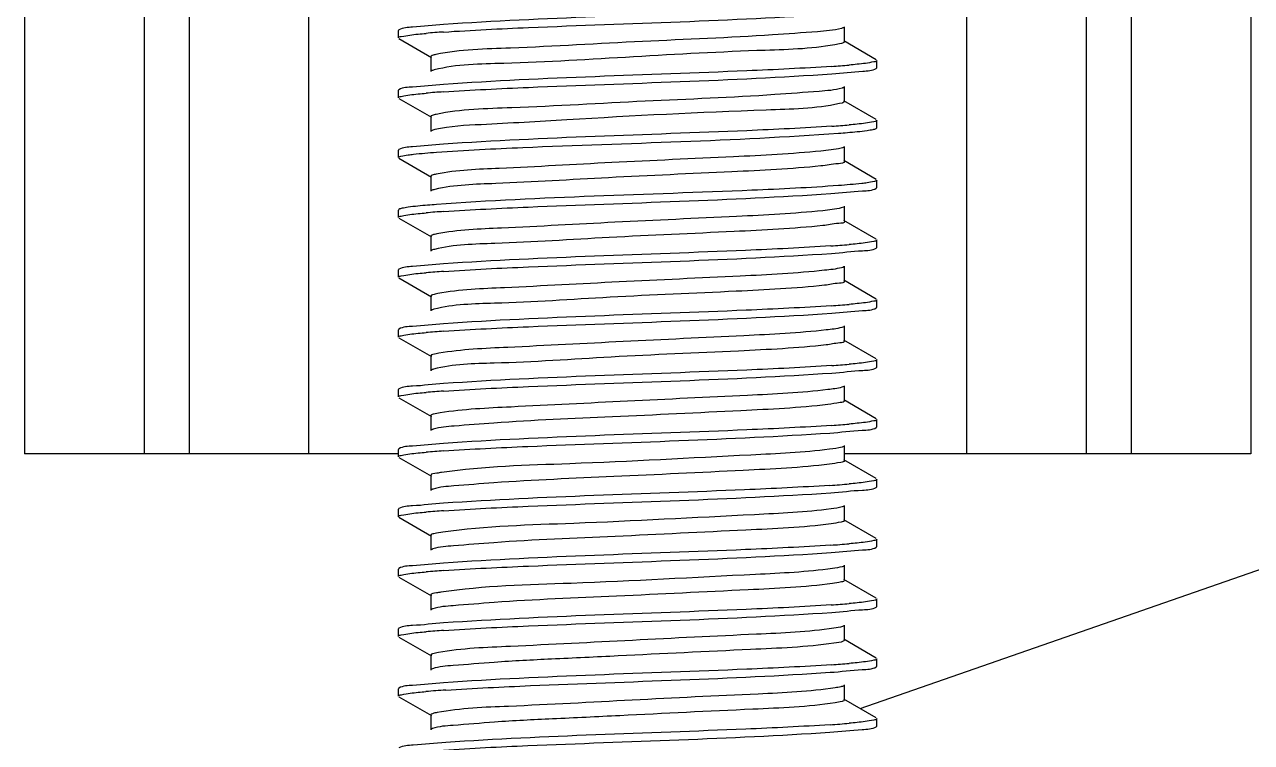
# Model space of a CAD drawing. Extents: x 27938 to 1507990, y 110129 to 923079.
# Drawn here: x 640617.7 to 641106.2, y 378819.2 to 379104.9 of the extents above; entities that cross this region are included whole.
import ezdxf

# ---------------------------------------------------------------- set-up
doc = ezdxf.new("R2010")
doc.units = 0
doc.header["$LTSCALE"] = 1000
doc.header["$MEASUREMENT"] = 0
doc.styles.get("Standard").update_dxf_attribs({"font": 'gbenor.shx', "bigfont": 'gbcbig.shx'})
doc.dimstyles.get("Standard").update_dxf_attribs({"dimtxt": 0.18, "dimasz": 0.18, "dimexe": 0.18, "dimexo": 0.0625, "dimgap": 0.09, "dimtad": 0, "dimtih": 1, "dimtoh": 1, "dimdec": 4, "dimzin": 0, "dimdsep": 46, "dimtxsty": 'Standard', "dimcen": 0.09, "dimadec": 0, "dimazin": 0, "dimtfac": 1, "dimtdec": 4, "dimtofl": 0, "dimtmove": 0, "dimatfit": 3, "dimfxl": 1, "dimtolj": 1, "dimtzin": 0, "dimarcsym": 0})

msp = doc.modelspace()

# ---------------------------------------------------------------- linework, layer by layer
at = {"linetype": 'Continuous'}
for p, q in [((640617.7, 383675.04), (640617.7, 378934.02)), ((640665.32, 383675.04), (640665.32, 378934.02)), ((640683.18, 383675.04), (640683.18, 378934.02)), ((640730.81, 383675.04), (640730.81, 378934.02)), ((640992.75, 383675.04), (640992.75, 378934.02)), ((641040.37, 383675.04), (641040.37, 378934.02)), ((641058.23, 383675.04), (641058.23, 378934.02)), ((641105.86, 383675.04), (641105.86, 378934.02)), ((640766.75, 379102.81), (640766.53, 379102.55)), ((640766.53, 379099.57), (640766.53, 379102.55)), ((640766.53, 379099.57), (640766.53, 379102.55)), ((640944.14, 379098.08), (640944.14, 379104.04)), ((640766.75, 379099.31), (640779.68, 379091.83)), ((640942.88, 379097.42), (640942.11, 379097.24)), ((640956.8, 379090.9), (640943.88, 379098.39)), ((640779.42, 379092.13), (640779.42, 379086.18)), ((640956.8, 379087.41), (640957.03, 379087.67)), ((640957.03, 379087.67), (640957.03, 379090.64)), ((640957.03, 379087.67), (640957.03, 379090.64)), ((640766.75, 379079), (640766.53, 379078.74)), ((640766.53, 379075.76), (640766.53, 379078.74)), ((640766.53, 379075.76), (640766.53, 379078.74)), ((640944.14, 379074.27), (640944.14, 379080.22)), ((640766.75, 379075.5), (640779.68, 379068.02)), ((640943.15, 379073.68), (640942.14, 379073.44)), ((640956.8, 379067.09), (640943.88, 379074.57)), ((640779.42, 379068.32), (640779.42, 379062.36)), ((640956.8, 379063.59), (640957.03, 379063.85)), ((640957.03, 379063.85), (640957.03, 379066.83)), ((640957.03, 379063.85), (640957.03, 379066.83)), ((640766.75, 379055.18), (640766.53, 379054.92)), ((640766.53, 379051.95), (640766.53, 379054.92)), ((640766.53, 379051.95), (640766.53, 379054.92)), ((640944.14, 379050.46), (640944.14, 379056.41)), ((640766.75, 379051.69), (640779.68, 379044.2)), ((640956.8, 379043.28), (640943.88, 379050.76)), ((640779.42, 379044.51), (640779.42, 379038.55)), ((640957.03, 379040.04), (640957.03, 379043.02)), ((640957.03, 379040.04), (640957.03, 379043.02)), ((640956.8, 379039.78), (640957.03, 379040.04)), ((640766.75, 379031.37), (640766.53, 379031.11)), ((640766.53, 379028.13), (640766.53, 379031.11)), ((640766.53, 379028.13), (640766.53, 379031.11)), ((640944.14, 379026.65), (640944.14, 379032.6)), ((640766.75, 379027.87), (640779.68, 379020.39)), ((640956.8, 379019.47), (640943.88, 379026.95)), ((640779.42, 379020.69), (640779.42, 379014.74)), ((640957.03, 379016.23), (640957.03, 379019.2)), ((640957.03, 379016.23), (640957.03, 379019.2)), ((640956.8, 379015.97), (640957.03, 379016.23)), ((640944.14, 379002.83), (640944.14, 379008.79)), ((640766.75, 379007.56), (640766.53, 379007.3)), ((640766.53, 379004.32), (640766.53, 379007.3)), ((640766.53, 379004.32), (640766.53, 379007.3)), ((640766.75, 379004.06), (640779.68, 378996.58)), ((640956.8, 378995.65), (640943.88, 379003.13)), ((640779.42, 378996.88), (640779.42, 378990.93)), ((640957.03, 378992.41), (640957.03, 378995.39)), ((640957.03, 378992.41), (640957.03, 378995.39)), ((640956.8, 378992.15), (640957.03, 378992.41)), ((640944.14, 378979.02), (640944.14, 378984.97)), ((640766.75, 378983.75), (640766.53, 378983.49)), ((640766.53, 378980.51), (640766.53, 378983.49)), ((640766.53, 378980.51), (640766.53, 378983.49)), ((640766.75, 378980.25), (640779.68, 378972.77)), ((640956.8, 378971.84), (640943.88, 378979.32)), ((640779.42, 378973.07), (640779.42, 378967.11)), ((640957.03, 378968.6), (640957.03, 378971.58)), ((640957.03, 378968.6), (640957.03, 378971.58)), ((640956.8, 378968.34), (640957.03, 378968.6)), ((640766.75, 378959.93), (640766.53, 378959.67)), ((640766.53, 378956.7), (640766.53, 378959.67)), ((640766.53, 378956.7), (640766.53, 378959.67)), ((640944.14, 378955.21), (640944.14, 378961.16)), ((640766.75, 378956.43), (640779.68, 378948.95)), ((640956.8, 378948.03), (640943.88, 378955.51)), ((640779.42, 378949.25), (640779.42, 378943.3)), ((640957.03, 378944.79), (640957.03, 378947.77)), ((640957.03, 378944.79), (640957.03, 378947.77)), ((640956.8, 378944.53), (640957.03, 378944.79)), ((640766.75, 378936.12), (640766.53, 378935.86)), ((640766.53, 378932.88), (640766.53, 378935.86)), ((640766.53, 378932.88), (640766.53, 378935.86)), ((640944.14, 378931.39), (640944.14, 378937.35)), ((640766.75, 378934.02), (640617.7, 378934.02)), ((640766.75, 378932.62), (640779.68, 378925.14)), ((641105.86, 378934.02), (640943.88, 378934.02)), ((640956.8, 378924.21), (640943.88, 378931.7)), ((640779.42, 378925.44), (640779.42, 378919.49)), ((640956.8, 378920.72), (640957.03, 378920.98)), ((640957.03, 378920.98), (640957.03, 378923.95)), ((640957.03, 378920.98), (640957.03, 378923.95)), ((640766.75, 378912.31), (640766.53, 378912.05)), ((640766.53, 378909.07), (640766.53, 378912.05)), ((640766.53, 378909.07), (640766.53, 378912.05)), ((640944.14, 378907.58), (640944.14, 378913.53)), ((640766.75, 378908.81), (640779.68, 378901.33)), ((640956.8, 378900.4), (640943.88, 378907.88)), ((640779.42, 378901.63), (640779.42, 378895.68)), ((640956.8, 378896.9), (640957.03, 378897.16)), ((640957.03, 378897.16), (640957.03, 378900.14)), ((640957.03, 378897.16), (640957.03, 378900.14)), ((640766.75, 378888.49), (640766.53, 378888.23)), ((640766.53, 378885.26), (640766.53, 378888.23)), ((640766.53, 378885.26), (640766.53, 378888.23)), ((640944.14, 378883.77), (640944.14, 378889.72)), ((640766.75, 378885), (640779.68, 378877.51)), ((640956.8, 378876.59), (640943.88, 378884.07)), ((640779.42, 378877.82), (640779.42, 378871.86)), ((640956.8, 378873.09), (640957.03, 378873.35)), ((640957.03, 378873.35), (640957.03, 378876.33)), ((640957.03, 378873.35), (640957.03, 378876.33)), ((640766.75, 378864.68), (640766.53, 378864.42)), ((640766.53, 378861.44), (640766.53, 378864.42)), ((640766.53, 378861.44), (640766.53, 378864.42)), ((640944.14, 378859.96), (640944.14, 378865.91)), ((640766.75, 378861.18), (640779.68, 378853.7)), ((640956.8, 378852.78), (640943.88, 378860.26)), ((640779.42, 378854), (640779.42, 378848.05)), ((640957.03, 378849.54), (640957.03, 378852.51)), ((640957.03, 378849.54), (640957.03, 378852.51)), ((640780.16, 378848.56), (640779.68, 378848.35)), ((640956.8, 378849.28), (640957.03, 378849.54)), ((640766.75, 378840.87), (640766.53, 378840.61)), ((640766.53, 378837.63), (640766.53, 378840.61)), ((640766.53, 378837.63), (640766.53, 378840.61)), ((640944.14, 378836.14), (640944.14, 378842.1)), ((640766.75, 378837.37), (640779.68, 378829.89)), ((640956.8, 378828.96), (640943.88, 378836.44)), ((640779.42, 378830.19), (640779.42, 378824.24)), ((640957.03, 378825.73), (640957.03, 378828.7)), ((640957.03, 378825.73), (640957.03, 378828.7)), ((640780.11, 378824.73), (640779.68, 378824.54)), ((640956.8, 378825.46), (640957.03, 378825.73))]:
    msp.add_line(p, q, dxfattribs=at)
for centre, radius, start, end in [((640811.88, 378693.24), 409.62, 93.8318, 94.8034), ((640911.71, 379496.54), 409.18, 273.8332, 274.8048), ((640811.79, 378670.65), 408.39, 93.84, 94.8036), ((640911.8, 379471.54), 407.99, 273.8425, 274.8038), ((640811.91, 378621.42), 410, 93.8293, 94.8034), ((640911.19, 379431.59), 415.68, 273.7884, 274.8061), ((640811.93, 378597.44), 410.16, 93.8282, 94.8033), ((640911.5, 379403.88), 411.78, 273.8148, 274.8057), ((640811.88, 378574.15), 409.64, 93.8316, 94.8034), ((640911.7, 379377.54), 409.24, 273.8328, 274.8049), ((640811.79, 378551.53), 408.44, 93.8397, 94.8036), ((640911.8, 379352.5), 408.01, 273.8424, 274.8038), ((640811.83, 378527.25), 408.91, 93.8365, 94.8036), ((640910.77, 379341.56), 420.93, 273.7545, 274.8058), ((640811.91, 378502.38), 409.98, 93.8295, 94.8034), ((640911.18, 379312.67), 415.84, 273.7874, 274.8061), ((640811.93, 378478.37), 410.17, 93.8282, 94.8033), ((640911.49, 379284.93), 411.89, 273.8141, 274.8057), ((640811.89, 378455.06), 409.67, 93.8315, 94.8034), ((640911.7, 379258.54), 409.3, 273.8323, 274.8049), ((640813, 378417.25), 423.71, 93.7375, 94.8047), ((640910.91, 379244.63), 419.24, 273.7646, 274.8065)]:
    msp.add_arc(centre, radius, start, end, dxfattribs=at)
for points, knots in [([(640938.9, 379112.08), (640927.62, 379111.31), (640876.17, 379108.84), (640824.65, 379107.64), (640784.54, 379104.92)], [0, 0, 0, 0, 0.219533, 1, 1, 1, 1]), ([(640784.51, 379101.94), (640795.79, 379102.71), (640847.31, 379105.19), (640898.89, 379106.38), (640939.06, 379109.11)], [0, 0, 0, 0, 0.219209, 1, 1, 1, 1]), ([(640784.54, 379104.92), (640780.42, 379104.64), (640774.65, 379103.84), (640768.36, 379103.73), (640766.76, 379102.81)], [0, 0, 0, 0, 0.69034, 1, 1, 1, 1]), ([(640942.88, 379103.37), (640939.77, 379102.55), (640930.54, 379101.87), (640904.25, 379099.85), (640863.41, 379098.39), (640818.88, 379095.6), (640791.2, 379095), (640781.47, 379092.98)], [0, 0, 0, 0, 0.059564, 0.170353, 0.490239, 0.815661, 1, 1, 1, 1]), ([(640943.88, 379103.74), (640943.75, 379103.66), (640943.42, 379103.53), (640943.08, 379103.43), (640942.88, 379103.37)], [0, 0, 0, 0, 0.417288, 1, 1, 1, 1]), ([(640766.53, 379099.57), (640766.53, 379100.01), (640768.81, 379100.29), (640769.97, 379100.6), (640771.12, 379100.75)], [0, 0, 0, 0, 0.271519, 1, 1, 1, 1]), ([(640942.11, 379097.24), (640932.43, 379095.22), (640904.87, 379094.58), (640860.36, 379092.15), (640816.6, 379089.34), (640789.77, 379089.15), (640780.79, 379086.87)], [0, 0, 0, 0, 0.183514, 0.508051, 0.828043, 1, 1, 1, 1]), ([(640944.14, 379098.08), (640944.14, 379097.93), (640943.62, 379097.61), (640943.2, 379097.5), (640942.88, 379097.42)], [0, 0, 0, 0, 0.313757, 1, 1, 1, 1]), ([(640781.47, 379092.98), (640780.95, 379092.87), (640780.33, 379092.73), (640779.42, 379092.35), (640779.42, 379092.13)], [0, 0, 0, 0, 0.705452, 1, 1, 1, 1]), ([(640780.79, 379086.87), (640780.56, 379086.81), (640780.19, 379086.71), (640779.82, 379086.56), (640779.68, 379086.48)], [0, 0, 0, 0, 0.587032, 1, 1, 1, 1]), ([(640939.06, 379088.28), (640927.78, 379087.51), (640876.27, 379085.03), (640824.69, 379083.84), (640784.51, 379081.1)], [0, 0, 0, 0, 0.219183, 1, 1, 1, 1]), ([(640939.15, 379085.31), (640943.23, 379085.58), (640948.96, 379086.38), (640955.21, 379086.49), (640956.8, 379087.41)], [0, 0, 0, 0, 0.690194, 1, 1, 1, 1]), ([(640957.03, 379090.64), (640957.03, 379090.21), (640954.76, 379089.93), (640953.61, 379089.61), (640952.47, 379089.47)], [0, 0, 0, 0, 0.271625, 1, 1, 1, 1]), ([(640784.44, 379078.12), (640795.72, 379078.89), (640847.29, 379081.38), (640898.92, 379082.56), (640939.15, 379085.31)], [0, 0, 0, 0, 0.219118, 1, 1, 1, 1]), ([(640766.53, 379075.76), (640766.53, 379076.19), (640768.8, 379076.48), (640769.96, 379076.79), (640771.1, 379076.94)], [0, 0, 0, 0, 0.271583, 1, 1, 1, 1]), ([(640784.51, 379081.1), (640780.4, 379080.82), (640774.64, 379080.03), (640768.36, 379079.92), (640766.76, 379079)], [0, 0, 0, 0, 0.690307, 1, 1, 1, 1]), ([(640943.15, 379079.64), (640940.22, 379078.76), (640931.19, 379078.15), (640905.16, 379076.04), (640864.23, 379074.63), (640819.4, 379071.82), (640791.42, 379071.2), (640781.53, 379069.18)], [0, 0, 0, 0, 0.056727, 0.165723, 0.485276, 0.813183, 1, 1, 1, 1]), ([(640943.88, 379079.92), (640943.78, 379079.87), (640943.54, 379079.76), (640943.29, 379079.68), (640943.15, 379079.64)], [0, 0, 0, 0, 0.430302, 1, 1, 1, 1]), ([(640942.14, 379073.44), (640932.59, 379071.43), (640896.13, 379070.51), (640848.64, 379067.94), (640804.77, 379065.25), (640787.1, 379064.5), (640781.1, 379063.13)], [0, 0, 0, 0, 0.181467, 0.673532, 0.885685, 1, 1, 1, 1]), ([(640944.14, 379074.27), (640944.14, 379074.14), (640943.75, 379073.86), (640943.41, 379073.76), (640943.15, 379073.68)], [0, 0, 0, 0, 0.324978, 1, 1, 1, 1]), ([(640781.53, 379069.18), (640781, 379069.07), (640780.37, 379068.93), (640779.42, 379068.55), (640779.42, 379068.32)], [0, 0, 0, 0, 0.706285, 1, 1, 1, 1]), ([(640781.1, 379063.13), (640780.81, 379063.07), (640780.33, 379062.94), (640779.85, 379062.77), (640779.68, 379062.67)], [0, 0, 0, 0, 0.59783, 1, 1, 1, 1]), ([(640939.15, 379064.47), (640927.86, 379063.7), (640876.29, 379061.22), (640824.66, 379060.03), (640784.44, 379057.29)], [0, 0, 0, 0, 0.219053, 1, 1, 1, 1]), ([(640941.8, 379061.68), (640942.97, 379061.77), (640946.75, 379062.06), (640950.54, 379062.4), (640953.14, 379062.77)], [0, 0, 0, 0, 0.307391, 1, 1, 1, 1]), ([(640957.03, 379066.83), (640957.03, 379066.4), (640954.76, 379066.11), (640953.61, 379065.8), (640952.46, 379065.65)], [0, 0, 0, 0, 0.271614, 1, 1, 1, 1]), ([(640953.14, 379062.77), (640953.94, 379062.88), (640955.16, 379063.09), (640956.41, 379063.37), (640956.8, 379063.59)], [0, 0, 0, 0, 0.643386, 1, 1, 1, 1]), ([(640781.66, 379054.11), (640793.12, 379054.96), (640846.51, 379057.56), (640899.97, 379058.61), (640941.8, 379061.68)], [0, 0, 0, 0, 0.215143, 1, 1, 1, 1]), ([(640766.53, 379051.95), (640766.53, 379052.32), (640768.42, 379052.64), (640769.41, 379052.89), (640770.38, 379053.03)], [0, 0, 0, 0, 0.274522, 1, 1, 1, 1]), ([(640784.44, 379057.29), (640780.34, 379057.01), (640774.6, 379056.21), (640768.35, 379056.1), (640766.76, 379055.18)], [0, 0, 0, 0, 0.690231, 1, 1, 1, 1]), ([(640770.38, 379053.03), (640771.1, 379053.13), (640774.85, 379053.59), (640778.61, 379053.89), (640781.66, 379054.11)], [0, 0, 0, 0, 0.191293, 1, 1, 1, 1]), ([(640934.72, 379054.58), (640923.14, 379053.43), (640895.37, 379052.01), (640852.66, 379050.17), (640813.31, 379047.83), (640789.86, 379047.03), (640781.62, 379045.38)], [0, 0, 0, 0, 0.227541, 0.543602, 0.835698, 1, 1, 1, 1]), ([(640943.88, 379056.11), (640943.55, 379055.92), (640940.51, 379055.11), (640937.43, 379054.85), (640934.72, 379054.58)], [0, 0, 0, 0, 0.122661, 1, 1, 1, 1]), ([(640934.72, 379048.63), (640922.95, 379047.46), (640894.75, 379046.02), (640851.54, 379044.22), (640812.25, 379041.69), (640788.96, 379041.14), (640781.06, 379039.31)], [0, 0, 0, 0, 0.230468, 0.550002, 0.841978, 1, 1, 1, 1]), ([(640944.14, 379050.46), (640944.14, 379049.61), (640939.28, 379049.58), (640937.07, 379048.86), (640934.72, 379048.63)], [0, 0, 0, 0, 0.265215, 1, 1, 1, 1]), ([(640781.62, 379045.38), (640781.06, 379045.27), (640780.41, 379045.12), (640779.42, 379044.74), (640779.42, 379044.51)], [0, 0, 0, 0, 0.707378, 1, 1, 1, 1]), ([(640957.03, 379043.02), (640957.03, 379042.64), (640955.12, 379042.33), (640954.12, 379042.07), (640953.14, 379041.93)], [0, 0, 0, 0, 0.274354, 1, 1, 1, 1]), ([(640781.06, 379039.31), (640780.78, 379039.25), (640780.31, 379039.12), (640779.85, 379038.95), (640779.68, 379038.85)], [0, 0, 0, 0, 0.596305, 1, 1, 1, 1]), ([(640941.8, 379040.84), (640930.32, 379040), (640876.93, 379037.4), (640823.47, 379036.35), (640781.66, 379033.28)], [0, 0, 0, 0, 0.215512, 1, 1, 1, 1]), ([(640938.66, 379037.65), (640942.86, 379037.93), (640948.75, 379038.75), (640955.17, 379038.84), (640956.8, 379039.78)], [0, 0, 0, 0, 0.690713, 1, 1, 1, 1]), ([(640953.14, 379041.93), (640952.42, 379041.83), (640948.65, 379041.37), (640944.86, 379041.07), (640941.8, 379040.84)], [0, 0, 0, 0, 0.19142, 1, 1, 1, 1]), ([(640781.66, 379033.28), (640780.5, 379033.19), (640776.74, 379032.9), (640772.97, 379032.56), (640770.38, 379032.19)], [0, 0, 0, 0, 0.307528, 1, 1, 1, 1]), ([(640784.53, 379030.5), (640795.76, 379031.27), (640847.14, 379033.74), (640898.57, 379034.95), (640938.66, 379037.65)], [0, 0, 0, 0, 0.218853, 1, 1, 1, 1]), ([(640766.53, 379028.13), (640766.53, 379028.57), (640768.82, 379028.85), (640769.97, 379029.17), (640771.13, 379029.32)], [0, 0, 0, 0, 0.271499, 1, 1, 1, 1]), ([(640770.38, 379032.19), (640769.59, 379032.08), (640768.38, 379031.87), (640767.14, 379031.59), (640766.75, 379031.37)], [0, 0, 0, 0, 0.643038, 1, 1, 1, 1]), ([(640935.47, 379030.84), (640924.08, 379029.67), (640896.48, 379028.26), (640853.8, 379026.39), (640814.08, 379024.09), (640790.29, 379023.23), (640781.84, 379021.61)], [0, 0, 0, 0, 0.223225, 0.538318, 0.832334, 1, 1, 1, 1]), ([(640943.88, 379032.3), (640943.57, 379032.12), (640940.79, 379031.35), (640937.95, 379031.1), (640935.47, 379030.84)], [0, 0, 0, 0, 0.124823, 1, 1, 1, 1]), ([(640935.47, 379024.89), (640923.74, 379023.68), (640895.38, 379022.24), (640851.81, 379020.45), (640812.2, 379017.79), (640788.7, 379017.39), (640780.85, 379015.45)], [0, 0, 0, 0, 0.228361, 0.549652, 0.8435, 1, 1, 1, 1]), ([(640944.14, 379026.65), (640944.14, 379025.86), (640939.68, 379025.76), (640937.64, 379025.11), (640935.47, 379024.89)], [0, 0, 0, 0, 0.265945, 1, 1, 1, 1]), ([(640781.84, 379021.61), (640781.23, 379021.5), (640780.52, 379021.34), (640779.42, 379020.95), (640779.42, 379020.69)], [0, 0, 0, 0, 0.710122, 1, 1, 1, 1]), ([(640957.03, 379019.2), (640957.03, 379018.77), (640954.73, 379018.49), (640953.57, 379018.17), (640952.42, 379018.02)], [0, 0, 0, 0, 0.271419, 1, 1, 1, 1]), ([(640780.85, 379015.45), (640780.62, 379015.39), (640780.22, 379015.28), (640779.83, 379015.13), (640779.68, 379015.04)], [0, 0, 0, 0, 0.588945, 1, 1, 1, 1]), ([(640938.66, 379016.81), (640927.36, 379016.05), (640875.99, 379013.58), (640824.55, 379012.39), (640784.53, 379009.67)], [0, 0, 0, 0, 0.220125, 1, 1, 1, 1]), ([(640784.54, 379006.69), (640795.8, 379007.46), (640847.25, 379009.93), (640898.77, 379011.13), (640938.9, 379013.85)], [0, 0, 0, 0, 0.219119, 1, 1, 1, 1]), ([(640938.9, 379013.85), (640943.04, 379014.13), (640948.85, 379014.94), (640955.19, 379015.04), (640956.8, 379015.97)], [0, 0, 0, 0, 0.690466, 1, 1, 1, 1]), ([(640784.53, 379009.67), (640780.42, 379009.39), (640774.65, 379008.59), (640768.36, 379008.48), (640766.76, 379007.56)], [0, 0, 0, 0, 0.69033, 1, 1, 1, 1]), ([(640766.53, 379004.32), (640766.53, 379004.76), (640768.82, 379005.04), (640769.98, 379005.35), (640771.13, 379005.5)], [0, 0, 0, 0, 0.271491, 1, 1, 1, 1]), ([(640936.2, 379007.11), (640925.05, 379005.91), (640897.75, 379004.52), (640855.26, 379002.62), (640815.17, 379000.39), (640791, 378999.42), (640782.25, 378997.88)], [0, 0, 0, 0, 0.218113, 0.531271, 0.827228, 1, 1, 1, 1]), ([(640943.88, 379008.48), (640943.59, 379008.32), (640941.06, 379007.59), (640938.46, 379007.35), (640936.2, 379007.11)], [0, 0, 0, 0, 0.127123, 1, 1, 1, 1]), ([(640936.2, 379001.15), (640924.52, 378999.9), (640896.04, 378998.46), (640852.15, 378996.68), (640812.22, 378993.89), (640788.49, 378993.65), (640780.69, 378991.59)], [0, 0, 0, 0, 0.225996, 0.548844, 0.844625, 1, 1, 1, 1]), ([(640944.14, 379002.83), (640944.14, 379002.11), (640940.07, 379001.95), (640938.18, 379001.37), (640936.2, 379001.15)], [0, 0, 0, 0, 0.266757, 1, 1, 1, 1]), ([(640782.25, 378997.88), (640781.54, 378997.75), (640780.74, 378997.57), (640779.42, 378997.17), (640779.42, 378996.88)], [0, 0, 0, 0, 0.714571, 1, 1, 1, 1]), ([(640957.03, 378995.39), (640957.03, 378994.96), (640954.75, 378994.67), (640953.6, 378994.36), (640952.45, 378994.21)], [0, 0, 0, 0, 0.271559, 1, 1, 1, 1]), ([(640780.69, 378991.59), (640780.48, 378991.54), (640780.14, 378991.44), (640779.81, 378991.3), (640779.68, 378991.23)], [0, 0, 0, 0, 0.582235, 1, 1, 1, 1]), ([(640784.51, 378982.88), (640795.79, 378983.64), (640847.31, 378986.12), (640898.88, 378987.31), (640939.06, 378990.05)], [0, 0, 0, 0, 0.219209, 1, 1, 1, 1]), ([(640938.9, 378993.01), (640927.61, 378992.25), (640876.16, 378989.77), (640824.65, 378988.58), (640784.54, 378985.85)], [0, 0, 0, 0, 0.219548, 1, 1, 1, 1]), ([(640939.06, 378990.05), (640943.17, 378990.33), (640948.92, 378991.13), (640955.2, 378991.23), (640956.8, 378992.15)], [0, 0, 0, 0, 0.690293, 1, 1, 1, 1]), ([(640784.54, 378985.85), (640780.42, 378985.57), (640774.65, 378984.77), (640768.36, 378984.67), (640766.76, 378983.75)], [0, 0, 0, 0, 0.69034, 1, 1, 1, 1]), ([(640943.88, 378984.67), (640943.61, 378984.52), (640941.31, 378983.83), (640938.95, 378983.6), (640936.89, 378983.37)], [0, 0, 0, 0, 0.129618, 1, 1, 1, 1]), ([(640766.53, 378980.51), (640766.53, 378980.94), (640768.81, 378981.23), (640769.97, 378981.54), (640771.12, 378981.69)], [0, 0, 0, 0, 0.271518, 1, 1, 1, 1]), ([(640936.89, 378983.37), (640925.99, 378982.15), (640899.01, 378980.79), (640856.71, 378978.85), (640816.29, 378976.67), (640791.74, 378975.63), (640782.7, 378974.14)], [0, 0, 0, 0, 0.213019, 0.524248, 0.822139, 1, 1, 1, 1]), ([(640936.89, 378977.42), (640925.3, 378976.12), (640896.72, 378974.69), (640852.55, 378972.91), (640812.3, 378970), (640788.33, 378969.91), (640780.55, 378967.74)], [0, 0, 0, 0, 0.223404, 0.547643, 0.845414, 1, 1, 1, 1]), ([(640944.14, 378979.02), (640944.14, 378978.35), (640940.45, 378978.15), (640938.7, 378977.62), (640936.89, 378977.42)], [0, 0, 0, 0, 0.267771, 1, 1, 1, 1]), ([(640782.7, 378974.14), (640781.87, 378974), (640780.98, 378973.79), (640779.42, 378973.4), (640779.42, 378973.07)], [0, 0, 0, 0, 0.718256, 1, 1, 1, 1]), ([(640957.03, 378971.58), (640957.03, 378971.15), (640954.76, 378970.86), (640953.61, 378970.55), (640952.47, 378970.4)], [0, 0, 0, 0, 0.271624, 1, 1, 1, 1]), ([(640780.55, 378967.74), (640780.38, 378967.69), (640780.08, 378967.6), (640779.79, 378967.48), (640779.68, 378967.42)], [0, 0, 0, 0, 0.57614, 1, 1, 1, 1]), ([(640784.44, 378959.06), (640795.72, 378959.83), (640847.29, 378962.31), (640898.92, 378963.5), (640939.14, 378966.24)], [0, 0, 0, 0, 0.219123, 1, 1, 1, 1]), ([(640939.06, 378969.21), (640927.78, 378968.44), (640876.26, 378965.96), (640824.69, 378964.77), (640784.51, 378962.04)], [0, 0, 0, 0, 0.219191, 1, 1, 1, 1]), ([(640939.14, 378966.24), (640943.23, 378966.52), (640948.96, 378967.31), (640955.21, 378967.43), (640956.8, 378968.34)], [0, 0, 0, 0, 0.690195, 1, 1, 1, 1]), ([(640784.51, 378962.04), (640780.4, 378961.76), (640774.64, 378960.96), (640768.36, 378960.85), (640766.76, 378959.93)], [0, 0, 0, 0, 0.690309, 1, 1, 1, 1]), ([(640943.88, 378960.86), (640943.63, 378960.72), (640941.56, 378960.07), (640939.41, 378959.85), (640937.56, 378959.63)], [0, 0, 0, 0, 0.132296, 1, 1, 1, 1]), ([(640766.53, 378956.7), (640766.53, 378957.13), (640768.8, 378957.41), (640769.96, 378957.73), (640771.1, 378957.88)], [0, 0, 0, 0, 0.271581, 1, 1, 1, 1]), ([(640937.56, 378959.63), (640926.91, 378958.38), (640900.25, 378957.05), (640858.17, 378955.09), (640817.43, 378952.96), (640792.5, 378951.84), (640783.18, 378950.4)], [0, 0, 0, 0, 0.207939, 0.517244, 0.817064, 1, 1, 1, 1]), ([(640944.14, 378955.21), (640944.14, 378954.6), (640940.81, 378954.34), (640939.2, 378953.88), (640937.56, 378953.68)], [0, 0, 0, 0, 0.268974, 1, 1, 1, 1]), ([(640783.18, 378950.4), (640782.23, 378950.26), (640781.23, 378950.01), (640779.42, 378949.62), (640779.42, 378949.25)], [0, 0, 0, 0, 0.721341, 1, 1, 1, 1]), ([(640937.56, 378953.68), (640926.06, 378952.33), (640897.39, 378951), (640853.09, 378948.76), (640814.94, 378947.25), (640791.27, 378945.31), (640783.13, 378944.69), (640780.44, 378943.9)], [0, 0, 0, 0, 0.220594, 0.546057, 0.845846, 0.946724, 1, 1, 1, 1]), ([(640939.14, 378945.41), (640927.86, 378944.64), (640876.29, 378942.15), (640824.66, 378940.96), (640784.44, 378938.22)], [0, 0, 0, 0, 0.219054, 1, 1, 1, 1]), ([(640957.03, 378947.77), (640957.03, 378947.34), (640954.76, 378947.05), (640953.61, 378946.74), (640952.46, 378946.59)], [0, 0, 0, 0, 0.271616, 1, 1, 1, 1]), ([(640780.44, 378943.9), (640780.29, 378943.85), (640780.03, 378943.77), (640779.78, 378943.66), (640779.68, 378943.6)], [0, 0, 0, 0, 0.570618, 1, 1, 1, 1]), ([(640784.47, 378935.25), (640795.65, 378936.01), (640846.94, 378938.48), (640898.29, 378939.7), (640938.34, 378942.37)], [0, 0, 0, 0, 0.218385, 1, 1, 1, 1]), ([(640938.34, 378942.37), (640942.62, 378942.66), (640948.6, 378943.49), (640955.14, 378943.57), (640956.8, 378944.53)], [0, 0, 0, 0, 0.691024, 1, 1, 1, 1]), ([(640784.44, 378938.22), (640780.35, 378937.94), (640774.61, 378937.15), (640768.35, 378937.04), (640766.76, 378936.12)], [0, 0, 0, 0, 0.690234, 1, 1, 1, 1]), ([(640938.19, 378935.9), (640927.8, 378934.62), (640893.27, 378932.97), (640841.83, 378930.05), (640800.58, 378929.11), (640783.69, 378926.67)], [0, 0, 0, 0, 0.202876, 0.669154, 1, 1, 1, 1]), ([(640943.88, 378937.05), (640943.65, 378936.92), (640941.79, 378936.31), (640939.85, 378936.1), (640938.19, 378935.9)], [0, 0, 0, 0, 0.135193, 1, 1, 1, 1]), ([(640766.53, 378932.88), (640766.53, 378933.32), (640768.81, 378933.6), (640769.96, 378933.91), (640771.11, 378934.06)], [0, 0, 0, 0, 0.271558, 1, 1, 1, 1]), ([(640944.14, 378931.39), (640944.14, 378930.84), (640941.15, 378930.54), (640939.68, 378930.13), (640938.19, 378929.94)], [0, 0, 0, 0, 0.270415, 1, 1, 1, 1]), ([(640783.69, 378926.67), (640783.07, 378926.58), (640781.86, 378926.23), (640779.42, 378926.3), (640779.42, 378925.44)], [0, 0, 0, 0, 0.421667, 1, 1, 1, 1]), ([(640938.19, 378929.94), (640926.8, 378928.54), (640898.09, 378927.24), (640853.58, 378924.96), (640815.06, 378923.47), (640791.19, 378921.48), (640783.01, 378920.87), (640780.35, 378920.06)], [0, 0, 0, 0, 0.217625, 0.544216, 0.8461, 0.947285, 1, 1, 1, 1]), ([(640938.34, 378921.54), (640927.02, 378920.78), (640875.73, 378918.32), (640824.38, 378917.13), (640784.47, 378914.41)], [0, 0, 0, 0, 0.220924, 1, 1, 1, 1]), ([(640938.65, 378918.58), (640942.85, 378918.87), (640948.74, 378919.68), (640955.17, 378919.78), (640956.8, 378920.72)], [0, 0, 0, 0, 0.690723, 1, 1, 1, 1]), ([(640957.03, 378923.95), (640957.03, 378923.51), (640954.7, 378923.23), (640953.53, 378922.91), (640952.35, 378922.76)], [0, 0, 0, 0, 0.271198, 1, 1, 1, 1]), ([(640780.35, 378920.06), (640780.22, 378920.02), (640779.99, 378919.94), (640779.77, 378919.84), (640779.68, 378919.79)], [0, 0, 0, 0, 0.565619, 1, 1, 1, 1]), ([(640784.53, 378911.44), (640795.76, 378912.2), (640847.13, 378914.68), (640898.56, 378915.88), (640938.65, 378918.58)], [0, 0, 0, 0, 0.218842, 1, 1, 1, 1]), ([(640784.47, 378914.41), (640780.37, 378914.13), (640774.62, 378913.34), (640768.35, 378913.23), (640766.76, 378912.31)], [0, 0, 0, 0, 0.690263, 1, 1, 1, 1]), ([(640938.79, 378912.16), (640928.67, 378910.85), (640894.45, 378909.23), (640842.99, 378906.33), (640801.48, 378905.29), (640784.23, 378902.93)], [0, 0, 0, 0, 0.197813, 0.662661, 1, 1, 1, 1]), ([(640943.88, 378913.23), (640943.67, 378913.11), (640942.01, 378912.55), (640940.28, 378912.35), (640938.79, 378912.16)], [0, 0, 0, 0, 0.13831, 1, 1, 1, 1]), ([(640766.53, 378909.07), (640766.53, 378909.5), (640768.82, 378909.79), (640769.97, 378910.1), (640771.13, 378910.25)], [0, 0, 0, 0, 0.2715, 1, 1, 1, 1]), ([(640938.79, 378906.21), (640927.53, 378904.75), (640898.79, 378903.49), (640854.1, 378901.15), (640815.21, 378899.68), (640791.14, 378897.64), (640782.91, 378897.07), (640780.28, 378896.22)], [0, 0, 0, 0, 0.214495, 0.542113, 0.846143, 0.947723, 1, 1, 1, 1]), ([(640944.14, 378907.58), (640944.14, 378907.08), (640941.48, 378906.75), (640940.13, 378906.38), (640938.79, 378906.21)], [0, 0, 0, 0, 0.272046, 1, 1, 1, 1]), ([(640784.23, 378902.93), (640783.02, 378902.77), (640781.79, 378902.44), (640779.42, 378902.09), (640779.42, 378901.63)], [0, 0, 0, 0, 0.726158, 1, 1, 1, 1]), ([(640780.28, 378896.22), (640780.16, 378896.19), (640779.96, 378896.11), (640779.76, 378896.02), (640779.68, 378895.98)], [0, 0, 0, 0, 0.561102, 1, 1, 1, 1]), ([(640938.65, 378897.75), (640927.35, 378896.99), (640875.98, 378894.52), (640824.54, 378893.32), (640784.53, 378890.6)], [0, 0, 0, 0, 0.220148, 1, 1, 1, 1]), ([(640938.89, 378894.79), (640943.04, 378895.07), (640948.85, 378895.87), (640955.19, 378895.97), (640956.8, 378896.9)], [0, 0, 0, 0, 0.690473, 1, 1, 1, 1]), ([(640957.03, 378900.14), (640957.03, 378899.71), (640954.73, 378899.42), (640953.57, 378899.11), (640952.41, 378898.96)], [0, 0, 0, 0, 0.271414, 1, 1, 1, 1]), ([(640784.54, 378887.63), (640795.8, 378888.39), (640847.25, 378890.87), (640898.76, 378892.07), (640938.89, 378894.79)], [0, 0, 0, 0, 0.219113, 1, 1, 1, 1]), ([(640766.53, 378885.26), (640766.53, 378885.69), (640768.82, 378885.98), (640769.98, 378886.29), (640771.13, 378886.44)], [0, 0, 0, 0, 0.27149, 1, 1, 1, 1]), ([(640784.53, 378890.6), (640780.42, 378890.32), (640774.65, 378889.52), (640768.36, 378889.42), (640766.76, 378888.49)], [0, 0, 0, 0, 0.690329, 1, 1, 1, 1]), ([(640939.36, 378888.42), (640929.22, 378887.03), (640894.47, 378885.47), (640842.57, 378882.38), (640800.56, 378881.58), (640783.39, 378879)], [0, 0, 0, 0, 0.1966, 0.666503, 1, 1, 1, 1]), ([(640943.88, 378889.42), (640943.69, 378889.31), (640942.22, 378888.8), (640940.68, 378888.61), (640939.36, 378888.42)], [0, 0, 0, 0, 0.141712, 1, 1, 1, 1]), ([(640939.36, 378882.47), (640928.24, 378880.95), (640899.5, 378879.74), (640854.64, 378877.35), (640815.39, 378875.9), (640791.11, 378873.81), (640782.83, 378873.26), (640780.21, 378872.39)], [0, 0, 0, 0, 0.21122, 0.539778, 0.846003, 0.948056, 1, 1, 1, 1]), ([(640944.14, 378883.77), (640944.14, 378883.31), (640941.78, 378882.96), (640940.56, 378882.64), (640939.36, 378882.47)], [0, 0, 0, 0, 0.273972, 1, 1, 1, 1]), ([(640783.39, 378879), (640782.81, 378878.91), (640781.68, 378878.59), (640779.41, 378878.62), (640779.42, 378877.82)], [0, 0, 0, 0, 0.420714, 1, 1, 1, 1]), ([(640780.21, 378872.39), (640780.11, 378872.35), (640779.93, 378872.29), (640779.75, 378872.21), (640779.68, 378872.16)], [0, 0, 0, 0, 0.557022, 1, 1, 1, 1]), ([(640938.89, 378873.95), (640927.61, 378873.19), (640876.16, 378870.71), (640824.65, 378869.52), (640784.54, 378866.79)], [0, 0, 0, 0, 0.219564, 1, 1, 1, 1]), ([(640939.05, 378870.98), (640943.16, 378871.26), (640948.92, 378872.06), (640955.2, 378872.17), (640956.8, 378873.09)], [0, 0, 0, 0, 0.690297, 1, 1, 1, 1]), ([(640957.03, 378876.33), (640957.03, 378875.9), (640954.75, 378875.61), (640953.6, 378875.3), (640952.45, 378875.15)], [0, 0, 0, 0, 0.271556, 1, 1, 1, 1]), ([(640784.51, 378863.81), (640795.79, 378864.58), (640847.3, 378867.06), (640898.88, 378868.25), (640939.05, 378870.98)], [0, 0, 0, 0, 0.219209, 1, 1, 1, 1]), ([(640766.53, 378861.44), (640766.53, 378861.88), (640768.81, 378862.16), (640769.97, 378862.48), (640771.12, 378862.63)], [0, 0, 0, 0, 0.271516, 1, 1, 1, 1]), ([(640784.54, 378866.79), (640780.42, 378866.51), (640774.65, 378865.71), (640768.36, 378865.6), (640766.76, 378864.68)], [0, 0, 0, 0, 0.690341, 1, 1, 1, 1]), ([(640939.9, 378864.69), (640929.7, 378863.21), (640902.88, 378862.02), (640859.96, 378859.91), (640817.78, 378857.64), (640791.9, 378856.66), (640782.44, 378855.03)], [0, 0, 0, 0, 0.19601, 0.509345, 0.817487, 1, 1, 1, 1]), ([(640943.88, 378865.61), (640943.71, 378865.51), (640942.42, 378865.04), (640941.06, 378864.86), (640939.9, 378864.69)], [0, 0, 0, 0, 0.145431, 1, 1, 1, 1]), ([(640939.9, 378858.74), (640928.93, 378857.14), (640900.21, 378855.97), (640862.74, 378854.04), (640828.75, 378852.44), (640806.79, 378851.38), (640791.11, 378849.98), (640782.77, 378849.45), (640780.16, 378848.56)], [0, 0, 0, 0, 0.207809, 0.537231, 0.703413, 0.845703, 0.948297, 1, 1, 1, 1]), ([(640944.14, 378859.96), (640944.14, 378859.82), (640942.66, 378858.84), (640941.25, 378858.93), (640939.9, 378858.74)], [0, 0, 0, 0, 0.090838, 1, 1, 1, 1]), ([(640782.44, 378855.03), (640781.67, 378854.9), (640780.84, 378854.71), (640779.42, 378854.31), (640779.42, 378854)], [0, 0, 0, 0, 0.716441, 1, 1, 1, 1]), ([(640957.03, 378852.51), (640957.03, 378852.08), (640954.76, 378851.8), (640953.61, 378851.49), (640952.47, 378851.34)], [0, 0, 0, 0, 0.271623, 1, 1, 1, 1]), ([(640939.05, 378850.15), (640927.78, 378849.38), (640876.26, 378846.9), (640824.68, 378845.71), (640784.51, 378842.98)], [0, 0, 0, 0, 0.2192, 1, 1, 1, 1]), ([(640938.43, 378847.13), (640942.69, 378847.41), (640948.65, 378848.24), (640955.15, 378848.33), (640956.8, 378849.28)], [0, 0, 0, 0, 0.690936, 1, 1, 1, 1]), ([(640784.51, 378842.98), (640780.4, 378842.7), (640774.64, 378841.9), (640768.36, 378841.79), (640766.76, 378840.87)], [0, 0, 0, 0, 0.69031, 1, 1, 1, 1]), ([(640785.38, 378840.06), (640796.62, 378840.81), (640847.64, 378843.25), (640898.72, 378844.47), (640938.43, 378847.13)], [0, 0, 0, 0, 0.220605, 1, 1, 1, 1]), ([(640766.53, 378837.63), (640766.53, 378838.08), (640768.88, 378838.35), (640770.07, 378838.68), (640771.25, 378838.83)], [0, 0, 0, 0, 0.271042, 1, 1, 1, 1]), ([(640940.41, 378840.95), (640930.27, 378839.38), (640903.25, 378838.26), (640859.92, 378836.11), (640817.39, 378833.75), (640791.34, 378832.88), (640781.99, 378831.14)], [0, 0, 0, 0, 0.193902, 0.509761, 0.820177, 1, 1, 1, 1]), ([(640943.88, 378841.8), (640943.5, 378841.58), (640942.32, 378841.28), (640941.16, 378841.07), (640940.41, 378840.95)], [0, 0, 0, 0, 0.364713, 1, 1, 1, 1]), ([(640940.41, 378835), (640929.6, 378833.33), (640900.91, 378832.23), (640863.4, 378830.26), (640829.12, 378828.64), (640806.93, 378827.59), (640791.12, 378826.15), (640782.71, 378825.65), (640780.11, 378824.73)], [0, 0, 0, 0, 0.204274, 0.534495, 0.701868, 0.845261, 0.94846, 1, 1, 1, 1]), ([(640944.14, 378836.14), (640944.14, 378835.78), (640942.35, 378835.39), (640941.35, 378835.14), (640940.41, 378835)], [0, 0, 0, 0, 0.278852, 1, 1, 1, 1]), ([(640781.99, 378831.14), (640781.34, 378831.02), (640780.6, 378830.85), (640779.42, 378830.46), (640779.42, 378830.19)], [0, 0, 0, 0, 0.712361, 1, 1, 1, 1]), ([(640957.03, 378828.7), (640957.03, 378828.26), (640954.72, 378827.98), (640953.55, 378827.66), (640952.38, 378827.51)], [0, 0, 0, 0, 0.271302, 1, 1, 1, 1]), ([(640784.46, 378816.18), (640795.65, 378816.94), (640846.94, 378819.42), (640898.28, 378820.63), (640938.33, 378823.31)], [0, 0, 0, 0, 0.218367, 1, 1, 1, 1]), ([(640938.43, 378826.29), (640927.23, 378825.54), (640876.22, 378823.09), (640825.14, 378821.87), (640785.38, 378819.22)], [0, 0, 0, 0, 0.219765, 1, 1, 1, 1]), ([(640938.33, 378823.31), (640942.61, 378823.6), (640948.6, 378824.43), (640955.14, 378824.51), (640956.8, 378825.46)], [0, 0, 0, 0, 0.691035, 1, 1, 1, 1]), ([(640785.38, 378819.22), (640781.07, 378818.93), (640775.02, 378818.1), (640768.43, 378818.02), (640766.76, 378817.06)], [0, 0, 0, 0, 0.691189, 1, 1, 1, 1])]:
    msp.add_open_spline(points, degree=3, knots=knots, dxfattribs=at)
for points in [[(640771.12, 379100.75), (640773.27, 379101.03), (640775.43, 379101.23), (640777.58, 379101.42)], [(640952.47, 379089.47), (640950.31, 379089.18), (640948.15, 379088.98), (640945.98, 379088.8)], [(640771.1, 379076.94), (640773.26, 379077.22), (640775.42, 379077.42), (640777.59, 379077.6)], [(640952.46, 379065.65), (640950.31, 379065.37), (640948.14, 379065.17), (640945.97, 379064.99)], [(640771.13, 379029.32), (640773.27, 379029.6), (640775.43, 379029.79), (640777.58, 379029.98)], [(640952.42, 379018.02), (640950.29, 379017.74), (640948.15, 379017.55), (640946.02, 379017.36)], [(640771.13, 379005.5), (640773.27, 379005.78), (640775.43, 379005.98), (640777.58, 379006.17)], [(640952.45, 378994.21), (640950.31, 378993.93), (640948.15, 378993.73), (640946, 378993.55)], [(640771.12, 378981.69), (640773.27, 378981.97), (640775.43, 378982.17), (640777.58, 378982.35)], [(640952.47, 378970.4), (640950.31, 378970.12), (640948.15, 378969.92), (640945.98, 378969.74)], [(640771.1, 378957.88), (640773.26, 378958.16), (640775.42, 378958.36), (640777.59, 378958.54)], [(640952.46, 378946.59), (640950.31, 378946.31), (640948.14, 378946.11), (640945.97, 378945.92)], [(640771.11, 378934.06), (640773.26, 378934.34), (640775.42, 378934.54), (640777.58, 378934.73)], [(640952.35, 378922.76), (640950.25, 378922.49), (640948.15, 378922.29), (640946.04, 378922.11)], [(640771.13, 378910.25), (640773.27, 378910.53), (640775.43, 378910.73), (640777.58, 378910.91)], [(640952.41, 378898.96), (640950.29, 378898.68), (640948.15, 378898.48), (640946.02, 378898.3)], [(640771.13, 378886.44), (640773.27, 378886.72), (640775.43, 378886.92), (640777.58, 378887.1)], [(640952.45, 378875.15), (640950.31, 378874.87), (640948.15, 378874.67), (640946, 378874.49)], [(640771.12, 378862.63), (640773.27, 378862.91), (640775.43, 378863.11), (640777.58, 378863.29)], [(640952.47, 378851.34), (640950.31, 378851.06), (640948.15, 378850.86), (640945.98, 378850.67)], [(640771.25, 378838.83), (640773.33, 378839.1), (640775.42, 378839.29), (640777.51, 378839.47)], [(640952.38, 378827.51), (640950.27, 378827.24), (640948.16, 378827.04), (640946.04, 378826.86)]]:
    msp.add_open_spline(points, degree=3, dxfattribs=at)

# ---------------------------------------------------------------- leaders
msp.add_leader([(640950.34, 378832.7), (642083.95, 379227.58)], dimstyle='Standard', override={"dimgap": 20, "dimtad": 0})

doc.saveas('drawing.dxf')
